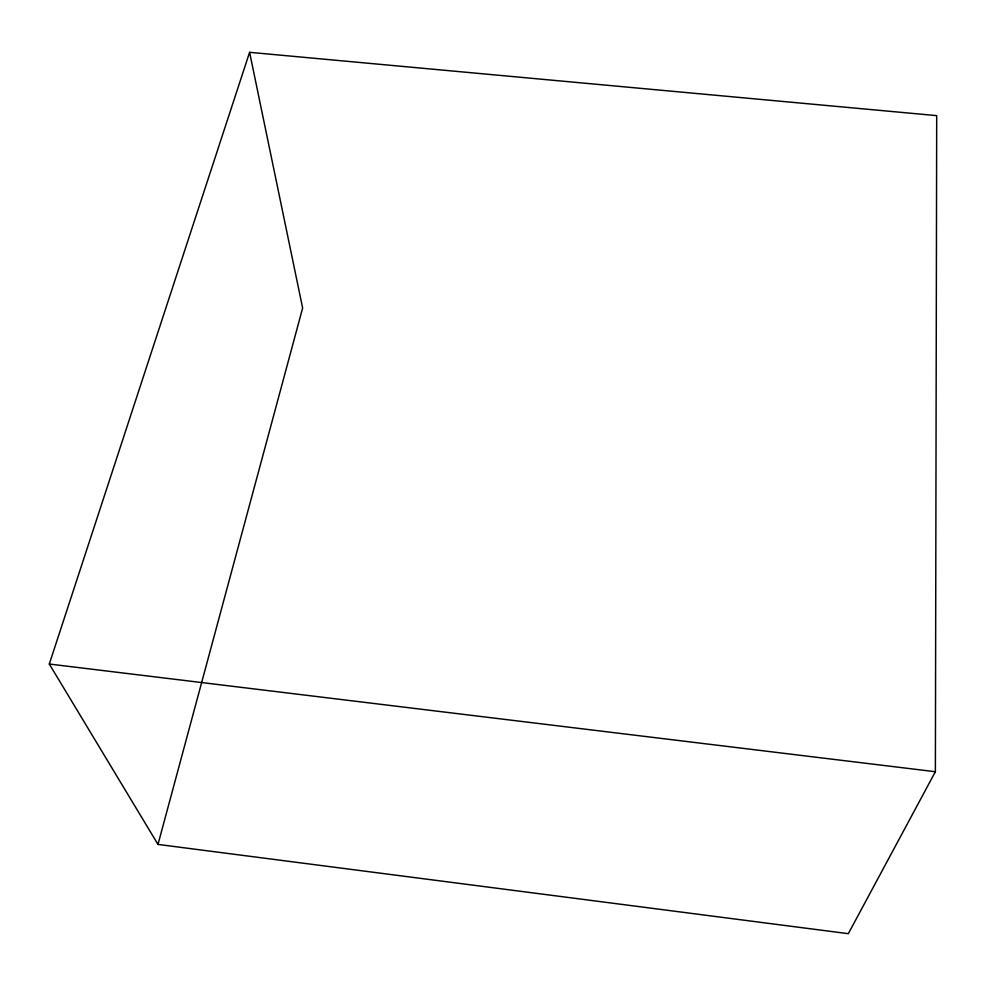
<?xml version="1.0" encoding="UTF-8"?>
<svg xmlns="http://www.w3.org/2000/svg" width="986" height="986" viewBox="0 0 986 986"><rect width="100%" height="100%" fill="white"/><g stroke="black" fill="none" stroke-linecap="round" stroke-linejoin="round"><path stroke-width="1.48" d="M935.381 771.73L936.7 115.633L249.594 52.32L49.3 664.034L157.994 844.423L848.33 933.68L935.381 771.73L49.3 664.034M157.994 844.423L302.64 308.051L249.594 52.32"/></g></svg>
